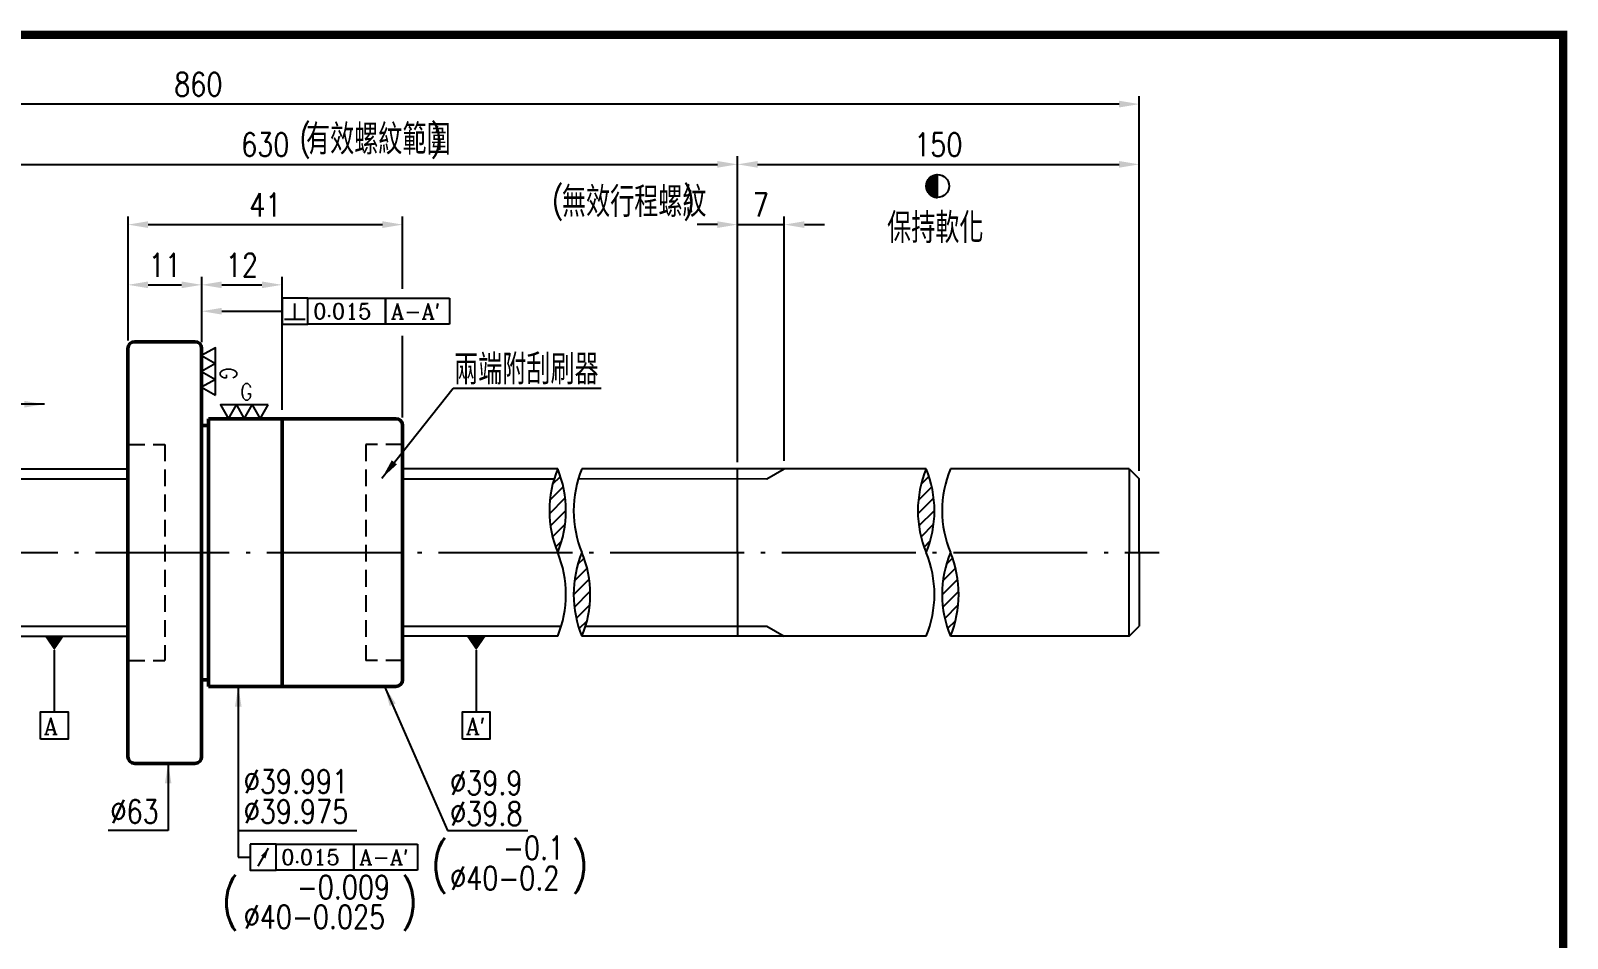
# Model space of a CAD drawing. Header units: millimetres. Extents: x 1486 to 1864, y -263 to 5.
# Drawn here: x 1634.3 to 1863.7, y -131.1 to 4.5 of the extents above; entities that cross this region are included whole.
import ezdxf
from ezdxf.enums import TextEntityAlignment as Align

# ---------------------------------------------------------------- set-up
doc = ezdxf.new("R2010")
doc.units = ezdxf.units.MM
doc.header["$LTSCALE"] = 10
doc.linetypes.add('C', pattern=[2.5625, 2, -0.25, 0.0625, -0.25])
doc.linetypes.add('H', pattern=[0.75, 0.5, -0.25])
doc.layers.get('0').update_dxf_attribs({"linetype": 'CONTINUOUS'})
doc.layers.get('DEFPOINTS').update_dxf_attribs({"linetype": 'CONTINUOUS'})
for name, color, linetype in [('01', 4, 'CONTINUOUS'), ('05', 5, 'H'), ('C', 1, 'C'), ('L1', 4, 'CONTINUOUS')]:
    doc.layers.add(name, color=color, linetype=linetype)
for name, color, linetype, lineweight in [('AM_0', 7, 'CONTINUOUS', 50), ('AM_5', 3, 'CONTINUOUS', 25), ('標籤(紅)', 2, 'CONTINUOUS', 30)]:
    doc.layers.add(name, color=color, linetype=linetype, lineweight=lineweight)
doc.styles.add('ROMANC', font='romanc')
doc.styles.add('SIMPLEX', font='SIMPLEX.shx', dxfattribs={"width": 0.8, "height": 3.5, "bigfont": 'chineset.shx'})
doc.dimstyles.get("Standard").update_dxf_attribs({"dimscale": 0, "dimtxt": 3.5, "dimasz": 3, "dimexe": 1.5, "dimexo": 1.5, "dimgap": 1.7, "dimtad": 1, "dimdec": 3, "dimrnd": 0.0005, "dimdsep": 46, "dimtxsty": 'SIMPLEX', "dimcen": 0.09, "dimclrd": 6, "dimclre": 6, "dimclrt": 3, "dimadec": 1, "dimazin": 2, "dimtp": -0.1, "dimtm": 0.2, "dimtfac": 1, "dimtdec": 3, "dimtmove": 2, "dimatfit": 3, "dimfxl": 0, "dimtvp": 0.790698, "dimarcsym": 0})
doc.dimstyles.new('STANDARD$0', dxfattribs={"dimscale": 0, "dimtxt": 4.5, "dimasz": 3, "dimexe": 2, "dimexo": 2, "dimgap": 1.2, "dimtad": 1, "dimdec": 3, "dimdsep": 46, "dimtxsty": 'SIMPLEX', "dimcen": 0.09, "dimclrd": 6, "dimclre": 6, "dimclrt": 3, "dimadec": 1, "dimazin": 2, "dimtp": -0.1, "dimtm": 0.2, "dimtfac": 1, "dimtdec": 3, "dimtmove": 0, "dimatfit": 3, "dimfxl": 0, "dimtvp": 0.790698, "dimarcsym": 0})
doc.dimstyles.new('STANDARD$7', dxfattribs={"dimscale": 0, "dimtxt": 3.5, "dimasz": 3, "dimexe": 1.5, "dimexo": 1.5, "dimgap": 1.2, "dimtad": 1, "dimdec": 3, "dimrnd": 0.0005, "dimdsep": 46, "dimtxsty": 'SIMPLEX', "dimcen": 0.09, "dimclrd": 6, "dimclre": 6, "dimclrt": 3, "dimadec": 1, "dimazin": 2, "dimtp": -0.1, "dimtm": 0.2, "dimtfac": 1, "dimtdec": 3, "dimtmove": 2, "dimatfit": 3, "dimfxl": 0, "dimtvp": 0.790698, "dimarcsym": 0})

# ---------------------------------------------------------------- blocks, each defined once
blk = doc.blocks.new('*D38')
at = {"color": 6, "lineweight": -2}
for p, q in [((1648.8, -41.74), (1648.8, -32.24)), ((1651.8, -33.44), (1656.8, -33.44)), ((1659.8, -42.01), (1659.8, -32.24))]:
    blk.add_line(p, q, dxfattribs=at)
at = {"color": 6}
for points in [[(1651.8, -32.94), (1651.8, -33.94), (1648.8, -33.44)], [(1656.8, -32.94), (1656.8, -33.94), (1659.8, -33.44)]]:
    blk.add_solid(points, dxfattribs=at)
at = {"layer": 'DEFPOINTS', "color": 0}
for p in [(1659.8, -33.44), (1648.8, -42.94), (1659.8, -43.21)]:
    blk.add_point(p, dxfattribs=at)
at = {"color": 3, "insert": (1654.3, -30.49), "char_height": 3.5, "attachment_point": 5, "style": 'SIMPLEX'}
blk.add_mtext('11', dxfattribs=at)
blk = doc.blocks.new('43')
at = {"color": 3}
for points in [[(-2.11, 3.65), (-6.32, 3.65), (-4.21, 0)], [(2.11, 3.65), (-2.11, 3.65), (0, 0)], [(6.32, 3.65), (2.11, 3.65), (4.21, 0)]]:
    blk.add_lwpolyline(points, close=True, dxfattribs=at)
at = {"color": 3, "style": 'SIMPLEX', "width": 0.8}
blk.add_text('G', height=4.39, dxfattribs=at).set_placement((-1.02, 7.17), align=Align.MIDDLE_LEFT)
blk = doc.blocks.new('6')
at = {"lineweight": 0, "xscale": 0.8000000000001819, "yscale": 0.8000000000001819, "zscale": 0.8000000000001819}
blk.add_blockref('43', (0, 0), dxfattribs=at)
blk = doc.blocks.new('*D39')
at = {"color": 6, "lineweight": -2}
for p, q in [((1648.8, -41.74), (1648.8, -23.24)), ((1651.8, -24.44), (1686.8, -24.44)), ((1689.8, -34.06), (1689.8, -23.24)), ((1689.8, -53.24), (1689.8, -41.05))]:
    blk.add_line(p, q, dxfattribs=at)
at = {"color": 6}
for points in [[(1651.8, -23.94), (1651.8, -24.94), (1648.8, -24.44)], [(1686.8, -23.94), (1686.8, -24.94), (1689.8, -24.44)]]:
    blk.add_solid(points, dxfattribs=at)
at = {"layer": 'DEFPOINTS', "color": 0}
for p in [(1689.8, -24.44), (1648.8, -42.94), (1689.8, -54.44)]:
    blk.add_point(p, dxfattribs=at)
at = {"color": 3, "insert": (1669.3, -21.49), "char_height": 3.5, "attachment_point": 5, "style": 'SIMPLEX'}
blk.add_mtext('41', dxfattribs=at)
blk = doc.blocks.new('*D37')
at = {"color": 6, "lineweight": -2}
for p, q in [((1659.8, -41.74), (1659.8, -32.24)), ((1662.8, -33.44), (1668.8, -33.44)), ((1671.8, -52.13), (1671.8, -32.24))]:
    blk.add_line(p, q, dxfattribs=at)
at = {"color": 6}
for points in [[(1662.8, -32.94), (1662.8, -33.94), (1659.8, -33.44)], [(1668.8, -32.94), (1668.8, -33.94), (1671.8, -33.44)]]:
    blk.add_solid(points, dxfattribs=at)
at = {"layer": 'DEFPOINTS', "color": 0}
for p in [(1671.8, -33.44), (1659.8, -42.94), (1671.8, -53.33)]:
    blk.add_point(p, dxfattribs=at)
at = {"color": 3, "insert": (1665.8, -30.49), "char_height": 3.5, "attachment_point": 5, "style": 'SIMPLEX'}
blk.add_mtext('12', dxfattribs=at)
blk = doc.blocks.new('1OLD0')
at = {"layer": 'L1'}
blk.add_line((0, -2.98), (0, -16.14), dxfattribs=at)
blk.add_lwpolyline([(0, -2.98, 0, 4.1, 0), (0, 0, 4.1, 4.1, 0)], format="xyseb", dxfattribs=at)
blk.add_lwpolyline([(-2.93, -22), (-2.93, -16.14), (2.93, -16.14), (2.93, -22)], close=True, dxfattribs=at)
at = {"layer": 'L1', "style": 'ROMANC'}
blk.add_attdef("A'", (-2.25, -20.96), '', height=3.51, dxfattribs=at)
blk = doc.blocks.new('*D40')
at = {"layer": 'AM_5', "color": 6, "lineweight": -2}
for p, q in [((1598.8, -60.04), (1598.8, -14.24)), ((1601.8, -15.44), (1736.8, -15.44)), ((1739.8, -59.74), (1739.8, -14.24))]:
    blk.add_line(p, q, dxfattribs=at)
at = {"layer": 'AM_5', "color": 6}
for points in [[(1601.8, -14.94), (1601.8, -15.94), (1598.8, -15.44)], [(1736.8, -14.94), (1736.8, -15.94), (1739.8, -15.44)]]:
    blk.add_solid(points, dxfattribs=at)
at = {"layer": 'DEFPOINTS', "color": 0}
for p in [(1739.8, -15.44), (1598.8, -61.24), (1739.8, -60.94)]:
    blk.add_point(p, dxfattribs=at)
at = {"layer": 'AM_5', "color": 3, "insert": (1669.3, -12.49), "char_height": 3.5, "attachment_point": 5, "style": 'SIMPLEX'}
blk.add_mtext('630', dxfattribs=at)
blk = doc.blocks.new('*D41')
at = {"layer": 'AM_5', "color": 6, "lineweight": -2}
for p, q in [((1518.8, -62.74), (1518.8, -5.24)), ((1796.8, -6.44), (1521.8, -6.44)), ((1799.8, -61.24), (1799.8, -5.24))]:
    blk.add_line(p, q, dxfattribs=at)
at = {"layer": 'AM_5', "color": 6}
for points in [[(1521.8, -5.94), (1521.8, -6.94), (1518.8, -6.44)], [(1796.8, -5.94), (1796.8, -6.94), (1799.8, -6.44)]]:
    blk.add_solid(points, dxfattribs=at)
at = {"layer": 'DEFPOINTS', "color": 0}
for p in [(1518.8, -6.44), (1518.8, -63.94), (1799.8, -62.44)]:
    blk.add_point(p, dxfattribs=at)
at = {"layer": 'AM_5', "color": 3, "insert": (1659.3, -3.49), "char_height": 3.5, "attachment_point": 5, "style": 'SIMPLEX'}
blk.add_mtext('860', dxfattribs=at)
blk = doc.blocks.new('*D42')
at = {"layer": 'AM_5', "color": 6, "lineweight": -2}
for p, q in [((1739.8, -59.94), (1739.8, -14.24)), ((1742.8, -15.44), (1796.8, -15.44)), ((1799.8, -61.24), (1799.8, -14.24))]:
    blk.add_line(p, q, dxfattribs=at)
at = {"layer": 'AM_5', "color": 6}
for points in [[(1742.8, -14.94), (1742.8, -15.94), (1739.8, -15.44)], [(1796.8, -14.94), (1796.8, -15.94), (1799.8, -15.44)]]:
    blk.add_solid(points, dxfattribs=at)
at = {"layer": 'DEFPOINTS', "color": 0}
for p in [(1799.8, -15.44), (1739.8, -61.14), (1799.8, -62.44)]:
    blk.add_point(p, dxfattribs=at)
at = {"layer": 'AM_5', "color": 3, "insert": (1769.8, -12.49), "char_height": 3.5, "attachment_point": 5, "style": 'SIMPLEX'}
blk.add_mtext('150', dxfattribs=at)
blk = doc.blocks.new('*D44')
at = {"layer": 'AM_5', "color": 6, "lineweight": -2}
for p, q in [((1736.8, -24.44), (1733.8, -24.44)), ((1739.8, -59.74), (1739.8, -23.24)), ((1739.8, -24.44), (1746.8, -24.44)), ((1746.8, -59.74), (1746.8, -23.24)), ((1749.8, -24.44), (1752.8, -24.44))]:
    blk.add_line(p, q, dxfattribs=at)
at = {"layer": 'AM_5', "color": 6}
for points in [[(1736.8, -23.94), (1736.8, -24.94), (1739.8, -24.44)], [(1749.8, -23.94), (1749.8, -24.94), (1746.8, -24.44)]]:
    blk.add_solid(points, dxfattribs=at)
at = {"layer": 'DEFPOINTS', "color": 0}
for p in [(1746.8, -24.44), (1739.8, -60.94), (1746.8, -60.94)]:
    blk.add_point(p, dxfattribs=at)
at = {"layer": 'AM_5', "color": 3, "insert": (1743.3, -21.49), "char_height": 3.5, "attachment_point": 5, "style": 'SIMPLEX'}
blk.add_mtext('7', dxfattribs=at)
blk = doc.blocks.new('*X14')
at = {"color": 0}
for p, q in [((508.24, 86), (512.19, 86)), ((508.25, 86.1), (512.19, 86.1)), ((508.25, 86.05), (512.19, 86.05)), ((508.26, 86.15), (512.19, 86.15)), ((508.27, 86.2), (512.19, 86.2)), ((508.29, 86.25), (512.19, 86.25)), ((508.3, 86.3), (512.19, 86.3)), ((508.31, 86.35), (512.19, 86.35)), ((508.32, 86.4), (512.19, 86.4)), ((508.34, 86.45), (512.19, 86.45)), ((508.35, 86.5), (512.19, 86.5)), ((508.37, 86.55), (512.19, 86.55)), ((508.38, 86.6), (512.19, 86.6)), ((508.4, 86.65), (512.19, 86.65)), ((508.42, 86.7), (512.19, 86.7)), ((508.43, 86.75), (512.19, 86.75)), ((508.45, 86.8), (512.19, 86.8)), ((508.47, 86.85), (512.19, 86.85)), ((508.49, 86.9), (512.19, 86.9)), ((508.51, 86.95), (512.19, 86.95)), ((508.54, 87), (512.19, 87)), ((508.56, 87.05), (512.19, 87.05)), ((508.58, 87.1), (512.19, 87.1)), ((508.61, 87.15), (512.19, 87.15)), ((508.63, 87.2), (512.19, 87.2)), ((508.66, 87.25), (512.19, 87.25)), ((508.68, 87.3), (512.19, 87.3)), ((508.71, 87.35), (512.19, 87.35)), ((508.74, 87.4), (512.19, 87.4)), ((508.77, 87.45), (512.19, 87.45)), ((508.8, 87.5), (512.19, 87.5)), ((508.83, 87.55), (512.19, 87.55)), ((508.87, 87.6), (512.19, 87.6)), ((508.9, 87.65), (512.19, 87.65)), ((508.94, 87.7), (512.19, 87.7)), ((508.97, 87.75), (512.19, 87.75)), ((509.01, 87.8), (512.19, 87.8)), ((509.05, 87.85), (512.19, 87.85)), ((509.09, 87.9), (512.19, 87.9)), ((509.13, 87.95), (512.19, 87.95)), ((509.18, 88), (512.19, 88)), ((509.22, 88.05), (512.19, 88.05)), ((509.27, 88.1), (512.19, 88.1)), ((509.31, 88.15), (512.19, 88.15)), ((509.36, 88.2), (512.19, 88.2)), ((509.41, 88.25), (512.19, 88.25)), ((509.47, 88.3), (512.19, 88.3)), ((509.52, 88.35), (512.19, 88.35)), ((509.58, 88.4), (512.19, 88.4)), ((509.64, 88.45), (512.19, 88.45)), ((509.7, 88.5), (512.19, 88.5)), ((509.76, 88.55), (512.19, 88.55)), ((509.83, 88.6), (512.19, 88.6)), ((509.9, 88.65), (512.19, 88.65)), ((509.97, 88.7), (512.19, 88.7)), ((510.05, 88.75), (512.19, 88.75)), ((510.13, 88.8), (512.19, 88.8)), ((510.22, 88.85), (512.19, 88.85)), ((510.31, 88.9), (512.19, 88.9)), ((510.41, 88.95), (512.19, 88.95)), ((510.51, 89), (512.19, 89)), ((510.62, 89.05), (512.19, 89.05)), ((510.75, 89.1), (512.19, 89.1)), ((510.89, 89.15), (512.19, 89.15)), ((511.04, 89.2), (512.19, 89.2)), ((511.22, 89.25), (512.19, 89.25)), ((511.45, 89.3), (512.19, 89.3)), ((511.81, 89.35), (512.19, 89.35)), ((508.19, 85.6), (512.19, 85.6)), ((508.19, 85.55), (512.19, 85.55)), ((508.19, 85.5), (512.19, 85.5)), ((508.19, 85.45), (512.19, 85.45)), ((508.19, 85.4), (512.19, 85.4)), ((508.19, 85.35), (512.19, 85.35)), ((508.19, 85.3), (512.19, 85.3)), ((508.19, 85.25), (512.19, 85.25)), ((508.19, 85.2), (512.19, 85.2)), ((508.19, 85.15), (512.19, 85.15)), ((508.2, 85.7), (512.19, 85.7)), ((508.2, 85.65), (512.19, 85.65)), ((508.2, 85.1), (512.19, 85.1)), ((508.2, 85.05), (512.19, 85.05)), ((508.2, 85), (512.19, 85)), ((508.21, 85.8), (512.19, 85.8)), ((508.21, 85.75), (512.19, 85.75)), ((508.21, 84.95), (512.19, 84.95)), ((508.21, 84.9), (512.19, 84.9)), ((508.22, 85.9), (512.19, 85.9)), ((508.22, 85.85), (512.19, 85.85)), ((508.22, 84.85), (512.19, 84.85)), ((508.23, 85.95), (512.19, 85.95)), ((508.23, 84.8), (512.19, 84.8)), ((508.23, 84.75), (512.19, 84.75)), ((508.24, 84.7), (512.19, 84.7)), ((508.25, 84.65), (512.19, 84.65)), ((508.26, 84.6), (512.19, 84.6)), ((508.27, 84.55), (512.19, 84.55)), ((508.28, 84.5), (512.19, 84.5)), ((508.29, 84.45), (512.19, 84.45)), ((508.31, 84.4), (512.19, 84.4)), ((508.32, 84.35), (512.19, 84.35)), ((508.33, 84.3), (512.19, 84.3)), ((508.35, 84.25), (512.19, 84.25)), ((508.36, 84.2), (512.19, 84.2)), ((508.38, 84.15), (512.19, 84.15)), ((508.39, 84.1), (512.19, 84.1)), ((508.41, 84.05), (512.19, 84.05)), ((508.43, 84), (512.19, 84)), ((508.45, 83.95), (512.19, 83.95)), ((508.47, 83.9), (512.19, 83.9)), ((508.49, 83.85), (512.19, 83.85)), ((508.51, 83.8), (512.19, 83.8)), ((508.53, 83.75), (512.19, 83.75)), ((508.55, 83.7), (512.19, 83.7)), ((508.57, 83.65), (512.19, 83.65)), ((508.6, 83.6), (512.19, 83.6)), ((508.62, 83.55), (512.19, 83.55)), ((508.65, 83.5), (512.19, 83.5)), ((508.68, 83.45), (512.19, 83.45)), ((508.7, 83.4), (512.19, 83.4)), ((508.73, 83.35), (512.19, 83.35)), ((508.76, 83.3), (512.19, 83.3)), ((508.79, 83.25), (512.19, 83.25)), ((508.83, 83.2), (512.19, 83.2)), ((508.86, 83.15), (512.19, 83.15)), ((508.89, 83.1), (512.19, 83.1)), ((508.93, 83.05), (512.19, 83.05)), ((508.96, 83), (512.19, 83)), ((509, 82.95), (512.19, 82.95)), ((509.04, 82.9), (512.19, 82.9)), ((509.08, 82.85), (512.19, 82.85)), ((509.12, 82.8), (512.19, 82.8)), ((509.16, 82.75), (512.19, 82.75)), ((509.21, 82.7), (512.19, 82.7)), ((509.25, 82.65), (512.19, 82.65)), ((509.3, 82.6), (512.19, 82.6)), ((509.35, 82.55), (512.19, 82.55)), ((509.4, 82.5), (512.19, 82.5)), ((509.45, 82.45), (512.19, 82.45)), ((509.5, 82.4), (512.19, 82.4)), ((509.56, 82.35), (512.19, 82.35)), ((509.62, 82.3), (512.19, 82.3)), ((509.68, 82.25), (512.19, 82.25)), ((509.74, 82.2), (512.19, 82.2)), ((509.81, 82.15), (512.19, 82.15)), ((509.88, 82.1), (512.19, 82.1)), ((509.95, 82.05), (512.19, 82.05)), ((510.03, 82), (512.19, 82)), ((510.11, 81.95), (512.19, 81.95)), ((510.19, 81.9), (512.19, 81.9)), ((510.28, 81.85), (512.19, 81.85)), ((510.38, 81.8), (512.19, 81.8)), ((510.48, 81.75), (512.19, 81.75)), ((510.59, 81.7), (512.19, 81.7)), ((510.71, 81.65), (512.19, 81.65)), ((510.84, 81.6), (512.19, 81.6)), ((510.99, 81.55), (512.19, 81.55)), ((511.17, 81.5), (512.19, 81.5)), ((511.38, 81.45), (512.19, 81.45)), ((511.68, 81.4), (512.19, 81.4))]:
    blk.add_line(p, q, dxfattribs=at)

msp = doc.modelspace()

# ---------------------------------------------------------------- hatches: boundary and pattern name
h = msp.add_hatch()
h.set_pattern_fill('ANSI31', color=4, scale=11.111111, style=0)
h.set_pattern_definition([(45, (1671.5763, 27.7417), (-0.982093, 0.982093), [])])
h.paths.add_polyline_path([(1712.9598, -73.4353, 0.19830827), (1712.9598, -60.9353, 0.19830827)])
h.paths.add_polyline_path([(1716.5827, -73.4353, 0.19830827), (1716.5827, -85.9353, 0.19830827)])
h = msp.add_hatch()
h.set_pattern_fill('ANSI31', color=4, scale=11.111111, style=0)
h.set_pattern_definition([(45, (1726.6005, 27.7417), (-0.982093, 0.982093), [])])
h.paths.add_polyline_path([(1767.9839, -73.4353, 0.19830827), (1767.9839, -60.9353, 0.19830827)])
h.paths.add_polyline_path([(1771.6068, -73.4353, 0.19830827), (1771.6068, -85.9353, 0.19830827)])

# ---------------------------------------------------------------- linework, layer by layer
at = {"color": 3}
msp.add_line((1769.6867, -20.3877), (1769.6867, -16.9716), dxfattribs=at)
at = {"color": 6}
for p, q in [((1662.7954, -37.3847), (1671.7954, -37.3847)), ((1697.3346, -48.8581), (1719.4311, -48.8581)), ((1654.7954, -114.9353), (1645.8342, -114.9353)), ((1665.2627, -114.9353), (1682.9523, -114.9353)), ((1665.2627, -114.9353), (1665.2627, -118.9415)), ((1696.5001, -114.9353), (1708.4847, -114.9353)), ((1665.2627, -118.9415), (1667.0567, -118.9415))]:
    msp.add_line(p, q, dxfattribs=at)
for p, q in [((1600.2954, -60.9353), (1648.7954, -60.9353)), ((1712.9598, -60.9353), (1689.7954, -60.9353)), ((1739.7954, -60.9353), (1716.5827, -60.9353)), ((1739.7954, -73.4353), (1739.7954, -60.9353)), ((1767.9839, -60.9353), (1739.7954, -60.9353)), ((1798.2954, -60.9353), (1771.6068, -60.9353)), ((1798.2954, -60.9353), (1798.2954, -73.4353)), ((1798.2954, -60.9353), (1799.7954, -62.4353)), ((1799.7954, -73.4353), (1799.7954, -62.4353)), ((1739.7954, -73.4353), (1739.7954, -85.9353)), ((1798.2954, -85.9353), (1798.2954, -73.4353)), ((1799.7954, -73.4353), (1799.7954, -84.4353)), ((1798.2954, -85.9353), (1799.7954, -84.4353)), ((1600.2954, -85.9353), (1648.7954, -85.9353)), ((1712.9598, -85.9353), (1689.7954, -85.9353)), ((1739.7954, -85.9353), (1716.5827, -85.9353)), ((1767.9839, -85.9353), (1739.7954, -85.9353)), ((1798.2954, -85.9353), (1771.6068, -85.9353))]:
    msp.add_line(p, q)
at = {"const_width": 1.2502}
msp.add_lwpolyline([(1487.0577, -262.4961), (1863.0909, -262.4961), (1863.0909, 3.9008), (1487.0577, 3.9008)], close=True, dxfattribs=at)
at = {"color": 3}
msp.add_circle((1769.6867, -18.6797), 1.708, dxfattribs=at)
for centre, start, end in [((1728.0984, -67.1853), 157.566598, 202.433402), ((1697.8212, -67.1853), 337.566598, 22.433402), ((1731.7213, -67.1853), 157.566598, 202.433402), ((1783.1225, -67.1853), 157.566598, 202.433402), ((1752.8454, -67.1853), 337.566598, 22.433402), ((1786.7454, -67.1853), 157.566598, 202.433402), ((1697.8212, -79.6853), 337.566598, 22.433402), ((1731.7213, -79.6853), 157.566598, 202.433402), ((1701.4441, -79.6853), 337.566598, 22.433402), ((1752.8454, -79.6853), 337.566598, 22.433402), ((1786.7454, -79.6853), 157.566598, 202.433402), ((1756.4683, -79.6853), 337.566598, 22.433402)]:
    msp.add_arc(centre, 16.378, start, end)
at = {"color": 6}
msp.add_solid([(1662.7954, -37.8847), (1662.7954, -36.8847), (1659.7954, -37.3847)], dxfattribs=at)
at = {"layer": '01'}
for p, q in [((1744.1973, -62.4353), (1746.7954, -60.9353)), ((1598.7954, -62.4353), (1648.7954, -62.4353)), ((1689.7954, -62.4353), (1712.4243, -62.4353)), ((1716.0609, -62.3904), (1744.1973, -62.4353)), ((1598.7954, -84.4353), (1648.7954, -84.4353)), ((1689.7954, -84.4353), (1713.4953, -84.4353)), ((1717.1182, -84.4353), (1744.1973, -84.4353)), ((1744.1973, -84.4353), (1746.7954, -85.9353))]:
    msp.add_line(p, q, dxfattribs=at)
at = {"layer": '05', "ltscale": 0.5}
for p, q in [((1648.7954, -57.2853), (1654.2954, -57.2853)), ((1654.2954, -57.2853), (1654.2954, -89.5853)), ((1689.7954, -57.2853), (1684.2954, -57.2853)), ((1684.2954, -57.2853), (1684.2954, -89.5853)), ((1648.7954, -89.5853), (1654.2954, -89.5853)), ((1689.7954, -89.5853), (1684.2954, -89.5853))]:
    msp.add_line(p, q, dxfattribs=at)
at = {"layer": 'AM_0'}
for p, q in [((1648.7954, -42.9353), (1648.7954, -103.9353)), ((1649.7954, -41.9353), (1658.7954, -41.9353)), ((1659.7954, -42.9353), (1659.7954, -103.9353)), ((1659.7954, -53.4353), (1659.7954, -93.4353)), ((1659.7954, -54.4353), (1660.7954, -54.4353)), ((1660.7954, -53.4353), (1660.7954, -93.4353)), ((1660.7954, -53.4353), (1688.7954, -53.4353)), ((1671.7954, -53.3266), (1671.7954, -93.3266)), ((1689.7954, -54.4353), (1689.7954, -92.4353)), ((1659.7954, -92.4353), (1660.7954, -92.4353)), ((1660.7954, -93.4353), (1688.7954, -93.4353)), ((1649.7954, -104.9353), (1658.7954, -104.9353))]:
    msp.add_line(p, q, dxfattribs=at)
for centre, start, end in [((1649.7954, -42.9353), 90, 180), ((1658.7954, -42.9353), 0, 90), ((1688.7954, -54.4353), 0, 90), ((1688.7954, -92.4353), 270, 0), ((1649.7954, -103.9353), 180, 270), ((1658.7954, -103.9353), 270, 0)]:
    msp.add_arc(centre, 1, start, end, dxfattribs=at)
at = {"layer": 'C'}
msp.add_line((1515.7954, -73.4353), (1802.7954, -73.4353), dxfattribs=at)
at = {"layer": 'L1'}
for p, q in [((1673.7291, -38.5555), (1673.7291, -36.235)), ((1675.6629, -35.4509), (1687.2654, -35.4509)), ((1675.6629, -39.3184), (1675.6629, -35.4509)), ((1687.2654, -39.3184), (1687.2654, -35.4509)), ((1687.2654, -35.4509), (1687.2654, -39.3184)), ((1687.2654, -35.4509), (1696.7854, -35.4509)), ((1696.7854, -35.4509), (1696.7854, -39.3184)), ((1672.1821, -38.5555), (1675.2761, -38.5555)), ((1687.2654, -39.3184), (1675.6629, -39.3184)), ((1696.7854, -39.3184), (1687.2654, -39.3184)), ((1670.9242, -117.0078), (1682.5267, -117.0078)), ((1670.9242, -120.8753), (1670.9242, -117.0078)), ((1682.5267, -117.0078), (1692.0467, -117.0078)), ((1682.5267, -120.8753), (1682.5267, -117.0078)), ((1682.5267, -117.0078), (1682.5267, -120.8753)), ((1692.0467, -117.0078), (1692.0467, -120.8753)), ((1668.217, -120.2813), (1669.764, -117.6018)), ((1682.5267, -120.8753), (1670.9242, -120.8753)), ((1692.0467, -120.8753), (1682.5267, -120.8753))]:
    msp.add_line(p, q, dxfattribs=at)
for points in [[(1671.7954, -35.4509), (1671.7954, -39.3184), (1675.6629, -39.3184), (1675.6629, -35.4509)], [(1667.0567, -117.0078), (1667.0567, -120.8753), (1670.9242, -120.8753), (1670.9242, -117.0078)]]:
    msp.add_lwpolyline(points, close=True, dxfattribs=at)
msp.add_lwpolyline([(1669.764, -117.6018, 0, 0.7735, 0), (1668.9905, -118.9415, 0.7735, 0.7735, 0)], format="xyseb", dxfattribs=at)

# ---------------------------------------------------------------- block references
at = {"color": 3, "xscale": 0.4270048872402451, "yscale": 0.4270048872402451, "zscale": 0.4270048872402451}
msp.add_blockref('*X14', (1550.9804, -55.132), dxfattribs=at)
at = {"lineweight": 0, "xscale": 0.7000000000000455, "yscale": 0.7000000000000455, "zscale": 0.7000000000000455, "rotation": 270}
msp.add_blockref('6', (1659.7954, -46.3786), dxfattribs=at)
at = {"lineweight": 0, "xscale": 0.6999999999999886, "yscale": 0.6999999999999886, "zscale": 0.6999999999999886}
msp.add_blockref('6', (1666.1675, -53.4353), dxfattribs=at)
at = {"lineweight": 0, "xscale": 0.7000000000000455, "yscale": 0.7000000000000455, "zscale": 0.7000000000000455}
for p, values in [((1637.7954, -85.9353), {"A'": 'A'}), ((1700.7954, -85.9353), {"A'": "A'"})]:
    msp.add_blockref('1OLD0', p, dxfattribs=at).add_auto_attribs(values)

# ---------------------------------------------------------------- texts
at = {"style": 'SIMPLEX', "width": 0.8}
for s, height, p in [('(        )', 3.7, (1674.3802, -13.3535)), ('有效螺紋範圍', 4.5, (1675.3784, -13.9679)), ('(        )', 3.7, (1712.0884, -22.6097)), ('無效行程螺紋', 4.5, (1713.5976, -23.3068))]:
    msp.add_text(s, height=height, dxfattribs=at).set_placement(p)
at = {"color": 3, "style": 'SIMPLEX'}
for s, insert, char_height, attachment_point in [('%%C39.991', (1666.0852, -109.3885), 3.5, 7), ('%%C39.9', (1696.9005, -109.6086), 3.5, 7), ('%%C63', (1653.383, -113.8599), 3.5, 9), ('%%C39.975', (1666.0852, -113.8611), 3.5, 7), ('%%C39.8', (1696.9005, -114.192), 3.5, 7), ('-0.1', (1704.8071, -119.296), 3.5, 7), (')', (1714.9591, -124.4387), 5.5, 7), (')', (1689.4958, -129.9624), 5.5, 7), ('%%C40-0.2', (1696.9005, -123.8412), 3.5, 7), ('-0.009', (1674.0139, -125.1815), 3.5, 7), ('%%C40-0.025', (1666.0852, -129.6218), 3.5, 7)]:
    msp.add_mtext(s, dxfattribs=dict(at, insert=insert, char_height=char_height, attachment_point=attachment_point))
at = {"color": 3, "extrusion": (0, 0, -1), "char_height": 5.5, "attachment_point": 7, "text_direction": (-1, 0, 0), "style": 'SIMPLEX'}
for insert in [(1696.6557, -124.4387), (1665.4063, -129.9624)]:
    msp.add_mtext(')', dxfattribs=dict(at, insert=insert))
at = {"layer": 'AM_5', "color": 3, "insert": (1708.2864, -46.075), "char_height": 4.5, "attachment_point": 5, "style": 'SIMPLEX'}
msp.add_mtext('兩端附刮刷器', dxfattribs=at)
at = {"layer": 'L1', "style": 'ROMANC'}
for tag, p, s in [('0.015', (1676.4287, -38.5463), '0.00'), ("A-A'", (1688.0544, -38.5463), 'A'), ('0.015', (1671.69, -120.1032), '0.00'), ("A-A'", (1683.3157, -120.1032), 'A')]:
    msp.add_attdef(tag, p, s, height=2.3205, dxfattribs=at)
at = {"layer": '標籤(紅)', "style": 'SIMPLEX', "width": 0.8}
msp.add_text('保持軟化', height=4.5, dxfattribs=at).set_placement((1762.1495, -27.1982))

# ---------------------------------------------------------------- dimensions: what is measured, and where the dimension line sits
for base, p1, p2, dimstyle, override, picture, middle in [((1689.7954, -24.4353), (1648.7954, -42.9353), (1689.7954, -54.4353), 'STANDARD$0', {"dimscale": 1, "dimexe": 1.2, "dimexo": 1.2, "dimcen": 0, "dimadec": 3}, '*D39', (1669.2954, -21.4853)), ((1659.7954, -33.4353), (1648.7954, -42.9353), (1659.7954, -43.2131), 'Standard', {"dimscale": 1, "dimtxt": 5, "dimexe": 1.2, "dimexo": 1.2, "dimgap": 1.2, "dimrnd": 0, "dimcen": 0, "dimadec": 3, "dimtmove": 0}, '*D38', (1654.2954, -30.4853)), ((1671.7954, -33.4353), (1659.7954, -42.9353), (1671.7954, -53.3266), 'STANDARD$0', {"dimscale": 1, "dimexe": 1.2, "dimexo": 1.2, "dimcen": 0, "dimadec": 3}, '*D37', (1665.7954, -30.4853))]:
    dim = msp.add_linear_dim(base=base, p1=p1, p2=p2, dimstyle=dimstyle, override=override)
    dim.commit()
    dim.dimension.update_dxf_attribs({"geometry": picture, "text_midpoint": middle})
at = {"layer": 'AM_5'}
for base, p1, p2, text, picture, middle in [((1518.7954, -6.4353), (1799.7954, -62.4353), (1518.7954, -63.9353), '860', '*D41', (1659.2954, -3.4853)), ((1739.7954, -15.4353), (1598.7954, -61.2353), (1739.7954, -60.9353), '630', '*D40', (1669.2954, -12.4853)), ((1799.7954, -15.4353), (1739.7954, -61.1389), (1799.7954, -62.4353), '150', '*D42', (1769.7954, -12.4853))]:
    dim = msp.add_linear_dim(base=base, p1=p1, p2=p2, text=text, dimstyle='STANDARD$0', override={"dimscale": 1, "dimexe": 1.2, "dimexo": 1.2, "dimgap": 1.2, "dimrnd": 0, "dimcen": 0, "dimadec": 3, "dimtmove": 0}, dxfattribs=at)
    dim.commit()
    dim.dimension.update_dxf_attribs({"geometry": picture, "text_midpoint": middle})
dim = msp.add_linear_dim(base=(1746.7954, -24.4353), p1=(1739.7954, -60.9353), p2=(1746.7954, -60.9353), dimstyle='STANDARD$0', override={"dimscale": 1, "dimexe": 1.2, "dimexo": 1.2, "dimgap": 1.2, "dimrnd": 0, "dimcen": 0, "dimadec": 3, "dimtmove": 0}, dxfattribs=at)
dim.commit()
dim.dimension.update_dxf_attribs({"geometry": '*D44', "text_midpoint": (1743.2954, -21.4853)})

# ---------------------------------------------------------------- leaders
for points in [[(1686.7148, -62.3149), (1697.3346, -48.8581)], [(1636.3281, -51.2749), (1628.1909, -51.2749)], [(1665.2627, -93.4353), (1665.2627, -114.9353)], [(1687.1235, -93.4353), (1696.5001, -114.9353)], [(1654.7954, -104.9353), (1654.7954, -114.9353)]]:
    msp.add_leader(points, dimstyle='STANDARD$7', override={"dimscale": 1, "dimexe": 1.2, "dimexo": 1.2, "dimgap": 1.2, "dimtad": 0, "dimrnd": 0, "dimcen": 0, "dimadec": 3, "dimtmove": 0})

doc.saveas('drawing.dxf')
